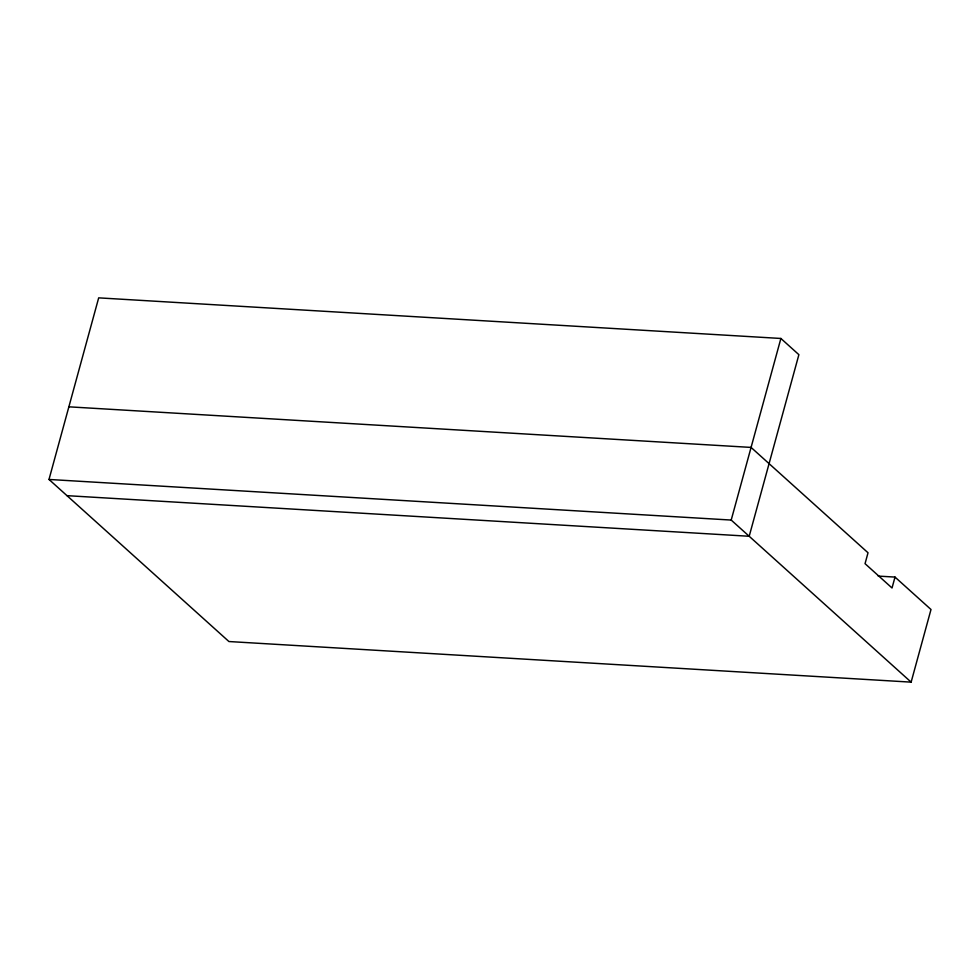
<?xml version="1.0" encoding="UTF-8"?>
<svg xmlns="http://www.w3.org/2000/svg" width="980" height="980" viewBox="0 0 980 980"><rect width="100%" height="100%" fill="white"/><g stroke="black" fill="none" stroke-linecap="round" stroke-linejoin="round"><path stroke-width="1.47" d="M878.227 576.093L895.01 577.085L931 609.499L911.13 682.141L228.928 641.533L49 479.453L98.686 297.859L780.889 338.468L798.884 354.674L749.198 536.268L66.995 495.66M911.13 682.141L731.202 520.062L780.889 338.468M895.01 577.085L892.033 587.988L865.046 563.672L868.023 552.769L751.072 447.419L68.87 406.823M49 479.453L731.202 520.062"/></g></svg>
